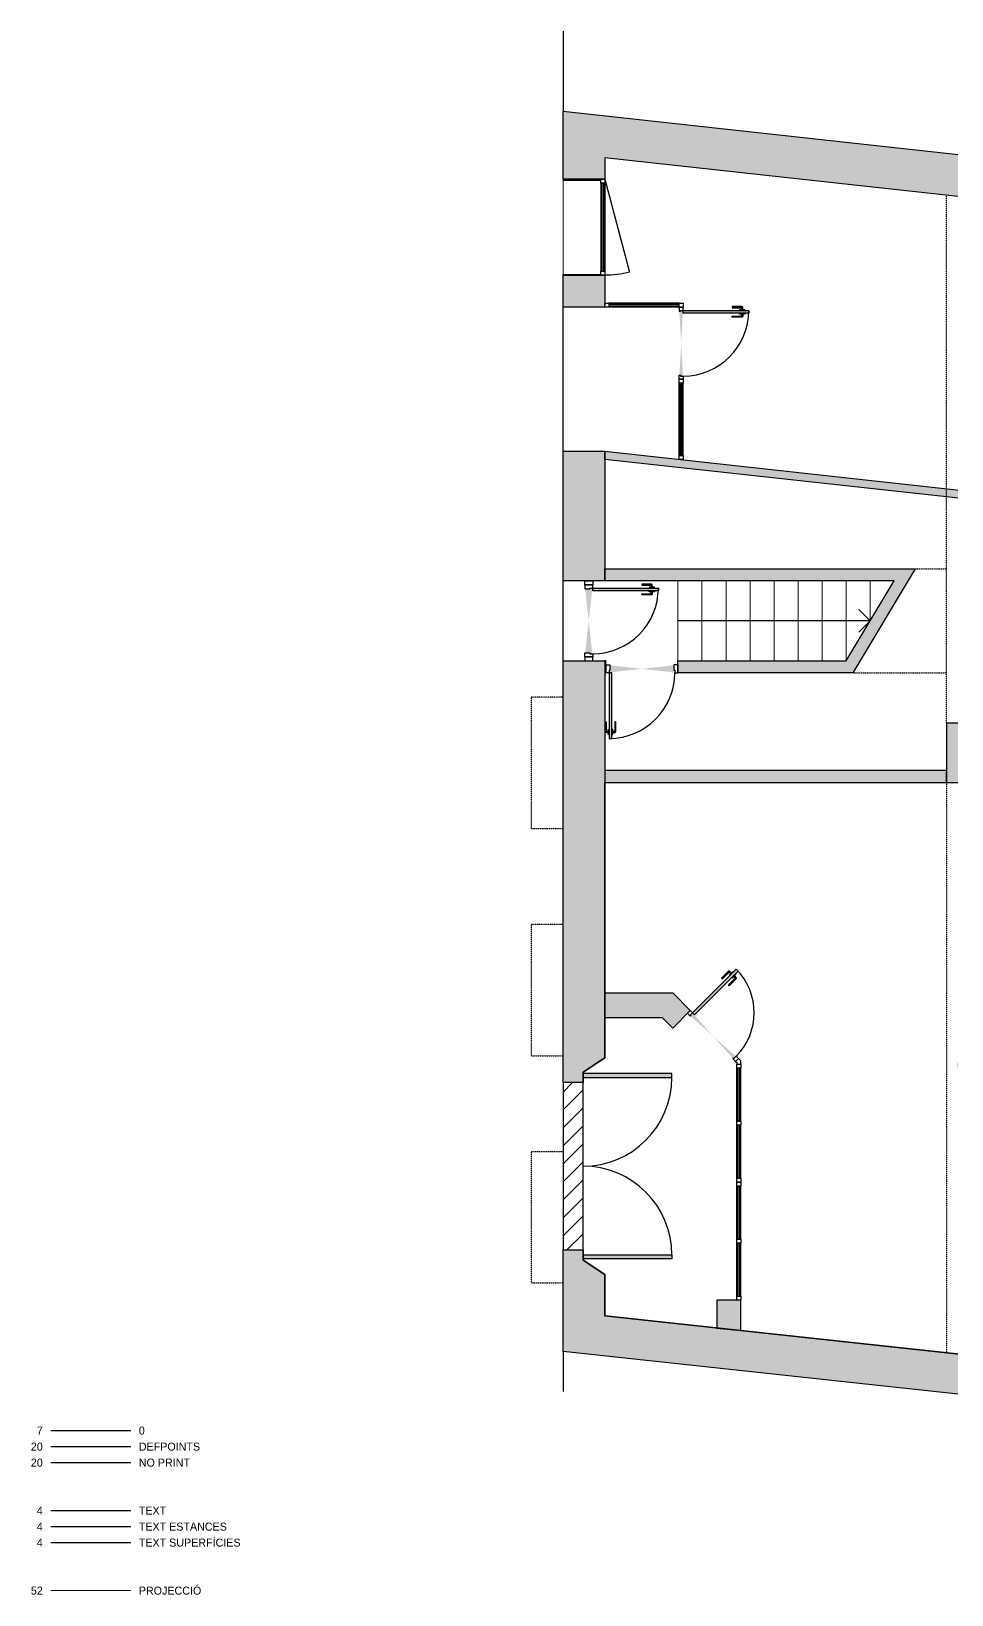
# Model space of a CAD drawing. Extents: x -50 to 69572, y -29139 to 50177.
# Drawn here: x 2551 to 14050, y 30635 to 50177 of the extents above; entities that cross this region are included whole.
import ezdxf

# ---------------------------------------------------------------- set-up
doc = ezdxf.new("R2010")
doc.units = 0
doc.set_wipeout_variables(frame=1)
doc.linetypes.add('ACAD_ISO03W100', pattern=[30, 12, -18])
doc.layers.get('DEFPOINTS').update_dxf_attribs({"color": 20})
for name, color, linetype in [('AUXILIAR', 142, 'Continuous'), ('DISCONTINUA', 52, 'ACAD_ISO03W100'), ('DIVISÒRIES', 5, 'Continuous'), ('ENDERROCS', 40, 'Continuous'), ('FUSTERIES', 144, 'Continuous'), ('H SECCIÓ', 253, 'Continuous'), ('PARETS', 6, 'Continuous'), ('PAVIMENTS', 171, 'Continuous'), ('PORTES', 144, 'Continuous'), ('TEXT', 4, 'Continuous'), ('TEXT ESTANCES', 4, 'Continuous'), ('TEXT SUPERFÍCIES', 4, 'Continuous')]:
    doc.layers.add(name, color=color, linetype=linetype)
doc.layers.add('H FUSTERIES', color=7, linetype='Continuous', true_color=0xffffff)
doc.layers.add('H MOBILIARI', color=7, linetype='Continuous', true_color=0xffffff)
doc.layers.add('NO PRINT', color=20, linetype='Continuous', plot=False)
doc.layers.add('SUPERFÍCIES ÚTILS', color=2, linetype='Continuous', plot=False)
doc.layers.add('PROJECCIÓ', color=52, linetype='Continuous', lineweight=13)
doc.styles.add('ARIAL', font='')
doc.styles.get('ARIAL').set_extended_font_data('Century Gothic')

# ---------------------------------------------------------------- blocks, each defined once
blk = doc.blocks.new('*U19')
at = {"layer": 'H MOBILIARI', "transparency": 33554687}
h = blk.add_hatch(color=256, dxfattribs=at)
h.dxf.hatch_style = 1
h.paths.add_polyline_path([(0, 0), (1.11, 0), (1.11, 0.05), (0, 0.05)])
blk.add_lwpolyline([(0, 0), (1.11, 0), (1.11, 0.05), (0, 0.05)], close=True)
blk = doc.blocks.new('Pany de Porta')
at = {"layer": 'H MOBILIARI', "transparency": 33554687}
h = blk.add_hatch(color=256, dxfattribs=at)
h.dxf.hatch_style = 1
h.paths.add_polyline_path([(0.01, 0.029), (0, 0.029), (0, -0.035), (0.01, -0.035)])
h.paths.add_polyline_path([(0.035, 0.004), (0.01, 0.004), (0.01, -0.01), (0.035, -0.01), (0.035, -0.128), (0.05, -0.128), (0.05, -0.01, 0.414214)])
at = {"ltscale": 0.3}
blk.add_lwpolyline([(0, 0.029), (0.01, 0.029), (0.01, -0.035), (0, -0.035)], dxfattribs=at)
blk.add_lwpolyline([(0.01, 0.004), (0.035, 0.004, -0.414214), (0.05, -0.01), (0.05, -0.128), (0.035, -0.128), (0.035, -0.01), (0.01, -0.01)], format="xyb", dxfattribs=at)
blk = doc.blocks.new('*U20')
at = {"layer": 'H MOBILIARI', "transparency": 33554687}
h = blk.add_hatch(color=256, dxfattribs=at)
h.dxf.hatch_style = 1
h.paths.add_polyline_path([(0.075, 0), (0.04, 0), (0.04, 0.77), (0.075, 0.77)])
h.paths.add_polyline_path([(0, 0), (0, -0.05), (0.05, -0.05), (0.05, -0.035), (0.04, -0.035), (0.04, 0)], flags=17)
h.paths.add_polyline_path([(0.85, 0), (0.85, -0.05), (0.8, -0.05), (0.8, -0.035), (0.81, -0.035), (0.81, 0)], flags=17)
edge = h.paths.add_edge_path()
edge.add_line((0, -0.05), (0, 0))
edge.add_line((0.85, -0.05), (0.85, 0))
at = {"layer": 'NO PRINT'}
for p, q in [((0, -0.05), (0, 0)), ((0.85, -0.05), (0.85, 0))]:
    blk.add_line(p, q, dxfattribs=at)
at = {"layer": 'PORTES'}
for points in [[(0.075, 0), (0.04, 0), (0.04, 0.77), (0.075, 0.77)], [(0, 0), (0, -0.05), (0.05, -0.05), (0.05, -0.035), (0.04, -0.035), (0.04, 0)], [(0.85, 0), (0.85, -0.05), (0.8, -0.05), (0.8, -0.035), (0.81, -0.035), (0.81, 0)]]:
    blk.add_lwpolyline(points, close=True, dxfattribs=at)
at = {"layer": 'PORTES', "color": 151}
blk.add_arc((0.04, 0), 0.77, 0, 90, dxfattribs=at)
at = {"layer": 'PORTES', "color": 151, "xscale": -1, "rotation": 2.07414085906521e-08}
blk.add_blockref('Pany de Porta', (0.04, 0.691), dxfattribs=at)
at = {"layer": 'PORTES', "color": 151}
blk.add_blockref('Pany de Porta', (0.075, 0.691), dxfattribs=at)
blk = doc.blocks.new('*U26')
blk.add_wipeout([(0, 0.52), (0, 0), (1.2, 0), (1.2, 0.52)]).dxf.layer = 'H FUSTERIES'
blk.add_wipeout([(0, 0.52), (0.01, 0.52), (0.01, 0.05), (1.19, 0.05), (1.19, 0.52), (1.2, 0.52), (1.2, 0), (0, 0)]).dxf.layer = 'H FUSTERIES'
for points in [[(0, 0), (0, 0.52)], [(1.2, 0), (1.2, 0.52)]]:
    blk.add_lwpolyline(points)
at = {"layer": 'FUSTERIES'}
for points in [[(0, 0.52), (0.01, 0.52), (0.01, 0.05)], [(1.2, 0.52), (1.19, 0.52), (1.19, 0.05)], [(0.05, 0.035), (1.15, 0.035)], [(0.05, 0.015), (1.15, 0.015)]]:
    blk.add_lwpolyline(points, dxfattribs=at)
for points in [[(0, 0), (0.05, 0), (0.05, 0.05), (0, 0.05)], [(1.15, 0), (1.2, 0), (1.2, 0.05), (1.15, 0.05)]]:
    blk.add_lwpolyline(points, close=True, dxfattribs=at)
at = {"layer": 'FUSTERIES', "color": 151}
for points in [[(0, 0), (1.159, -0.311)], [(0.05, 0.05), (1.15, 0.05)], [(0.05, 0), (1.15, 0)]]:
    blk.add_lwpolyline(points, dxfattribs=at)
blk.add_arc((0, 0), 1.2, 345, 360, dxfattribs=at)
at = {"layer": 'PROJECCIÓ'}
for points in [[(0.01, 0.52), (1.19, 0.52)], [(0, 0), (1.2, 0)]]:
    blk.add_lwpolyline(points, dxfattribs=at)
blk = doc.blocks.new('*U28')
at = {"layer": 'H MOBILIARI', "transparency": 33554687}
h = blk.add_hatch(color=256, dxfattribs=at)
h.dxf.hatch_style = 1
h.paths.add_polyline_path([(0.075, 0), (0.04, 0), (0.04, 0.82), (0.075, 0.82)])
h.paths.add_polyline_path([(0, 0), (0, -0.05), (0.05, -0.05), (0.05, -0.035), (0.04, -0.035), (0.04, 0)], flags=17)
h.paths.add_polyline_path([(0.9, 0), (0.9, -0.05), (0.85, -0.05), (0.85, -0.035), (0.86, -0.035), (0.86, 0)], flags=17)
edge = h.paths.add_edge_path()
edge.add_line((0, -0.05), (0, 0))
edge.add_line((0.9, -0.05), (0.9, 0))
at = {"layer": 'NO PRINT'}
for p, q in [((0, -0.05), (0, 0)), ((0.9, -0.05), (0.9, 0))]:
    blk.add_line(p, q, dxfattribs=at)
at = {"layer": 'PORTES'}
for points in [[(0.075, 0), (0.04, 0), (0.04, 0.82), (0.075, 0.82)], [(0, 0), (0, -0.05), (0.05, -0.05), (0.05, -0.035), (0.04, -0.035), (0.04, 0)], [(0.9, 0), (0.9, -0.05), (0.85, -0.05), (0.85, -0.035), (0.86, -0.035), (0.86, 0)]]:
    blk.add_lwpolyline(points, close=True, dxfattribs=at)
at = {"layer": 'PORTES', "color": 151}
blk.add_arc((0.04, 0), 0.82, 0, 90, dxfattribs=at)
at = {"layer": 'PORTES', "color": 151, "xscale": -1, "rotation": 2.07414085906521e-08}
blk.add_blockref('Pany de Porta', (0.04, 0.741), dxfattribs=at)
at = {"layer": 'PORTES', "color": 151}
blk.add_blockref('Pany de Porta', (0.075, 0.741), dxfattribs=at)
blk = doc.blocks.new('*U27')
blk.add_wipeout([(-0.05, 0.98), (0, 0.98), (0, 0), (-0.05, 0)]).dxf.layer = 'H FUSTERIES'
at = {"layer": 'FUSTERIES'}
for points in [[(0, 0.98), (0, 0.93), (-0.05, 0.93), (-0.05, 0.98)], [(0, 0.05), (0, 0), (-0.05, 0), (-0.05, 0.05)]]:
    blk.add_lwpolyline(points, close=True, dxfattribs=at)
at = {"layer": 'FUSTERIES', "color": 151}
for points in [[(-0.05, 0.93), (-0.05, 0.05)], [(0, 0.93), (0, 0.05)]]:
    blk.add_lwpolyline(points, dxfattribs=at)
at = {"layer": 'FUSTERIES'}
for points in [[(-0.035, 0.93), (-0.035, 0.05)], [(-0.015, 0.93), (-0.015, 0.05)]]:
    blk.add_lwpolyline(points, dxfattribs=at)
at = {"layer": 'PROJECCIÓ'}
blk.add_lwpolyline([(0, 0.98), (0, 0)], dxfattribs=at)
blk = doc.blocks.new('*U31')
blk.add_wipeout([(1.002, 0.05), (1.002, 0), (0, 0), (0, 0.05)]).dxf.layer = 'H FUSTERIES'
at = {"layer": 'FUSTERIES'}
for points in [[(0.05, 0), (0, 0), (0, 0.05), (0.05, 0.05)], [(1.002, 0), (0.952, 0), (0.952, 0.05), (1.002, 0.05)]]:
    blk.add_lwpolyline(points, close=True, dxfattribs=at)
at = {"layer": 'FUSTERIES', "color": 151}
for points in [[(0.952, 0.05), (0.05, 0.05)], [(0.952, 0), (0.05, 0)]]:
    blk.add_lwpolyline(points, dxfattribs=at)
at = {"layer": 'FUSTERIES'}
for points in [[(0.952, 0.035), (0.05, 0.035)], [(0.952, 0.015), (0.05, 0.015)]]:
    blk.add_lwpolyline(points, dxfattribs=at)
at = {"layer": 'PROJECCIÓ'}
blk.add_lwpolyline([(1.002, 0), (0, 0)], dxfattribs=at)
blk = doc.blocks.new('*U29')
at = {"layer": 'H MOBILIARI', "transparency": 33554687}
h = blk.add_hatch(color=256, dxfattribs=at)
h.dxf.hatch_style = 1
h.paths.add_polyline_path([(-0.075, 0), (-0.04, 0), (-0.04, 0.82), (-0.075, 0.82)])
h.paths.add_polyline_path([(0, 0), (0, -0.1), (-0.05, -0.1), (-0.05, -0.035), (-0.04, -0.035), (-0.04, 0)])
h.paths.add_polyline_path([(-0.9, 0), (-0.9, -0.1), (-0.85, -0.1), (-0.85, -0.035), (-0.86, -0.035), (-0.86, 0)])
edge = h.paths.add_edge_path()
edge.add_line((0, -0.1), (0, 0))
edge.add_line((-0.9, -0.1), (-0.9, 0))
at = {"layer": 'NO PRINT'}
for p, q in [((-0.9, -0.1), (-0.9, 0)), ((0, -0.1), (0, 0))]:
    blk.add_line(p, q, dxfattribs=at)
at = {"layer": 'PORTES'}
for points in [[(-0.075, 0), (-0.04, 0), (-0.04, 0.82), (-0.075, 0.82)], [(-0.9, 0), (-0.9, -0.1), (-0.85, -0.1), (-0.85, -0.035), (-0.86, -0.035), (-0.86, 0)], [(0, 0), (0, -0.1), (-0.05, -0.1), (-0.05, -0.035), (-0.04, -0.035), (-0.04, 0)]]:
    blk.add_lwpolyline(points, close=True, dxfattribs=at)
at = {"layer": 'PORTES', "color": 151}
blk.add_arc((-0.04, 0), 0.82, 90, 180, dxfattribs=at)
at = {"layer": 'PORTES', "color": 151, "xscale": -1}
blk.add_blockref('Pany de Porta', (-0.075, 0.741), dxfattribs=at)
at = {"layer": 'PORTES', "color": 151}
blk.add_blockref('Pany de Porta', (-0.04, 0.741), dxfattribs=at)
blk = doc.blocks.new('*U36')
at = {"layer": 'H MOBILIARI', "transparency": 33554687}
h = blk.add_hatch(color=256, dxfattribs=at)
h.dxf.hatch_style = 1
h.paths.add_polyline_path([(0.075, 0), (0.04, 0), (0.04, 0.82), (0.075, 0.82)])
h.paths.add_polyline_path([(0, 0), (0, -0.1), (0.05, -0.1), (0.05, -0.035), (0.04, -0.035), (0.04, 0)], flags=17)
h.paths.add_polyline_path([(0.9, 0), (0.9, -0.1), (0.85, -0.1), (0.85, -0.035), (0.86, -0.035), (0.86, 0)], flags=17)
edge = h.paths.add_edge_path()
edge.add_line((0, -0.1), (0, 0))
edge.add_line((0.9, -0.1), (0.9, 0))
at = {"layer": 'NO PRINT'}
for p, q in [((0, -0.1), (0, 0)), ((0.9, -0.1), (0.9, 0))]:
    blk.add_line(p, q, dxfattribs=at)
at = {"layer": 'PORTES'}
for points in [[(0.075, 0), (0.04, 0), (0.04, 0.82), (0.075, 0.82)], [(0, 0), (0, -0.1), (0.05, -0.1), (0.05, -0.035), (0.04, -0.035), (0.04, 0)], [(0.9, 0), (0.9, -0.1), (0.85, -0.1), (0.85, -0.035), (0.86, -0.035), (0.86, 0)]]:
    blk.add_lwpolyline(points, close=True, dxfattribs=at)
at = {"layer": 'PORTES', "color": 151}
blk.add_arc((0.04, 0), 0.82, 0, 90, dxfattribs=at)
at = {"layer": 'PORTES', "color": 151, "xscale": -1}
blk.add_blockref('Pany de Porta', (0.04, 0.741), dxfattribs=at)
at = {"layer": 'PORTES', "color": 151}
blk.add_blockref('Pany de Porta', (0.075, 0.741), dxfattribs=at)
blk = doc.blocks.new('*U35')
for q in [(-0.141, 2.259), (0, 0), (0.141, 2.259)]:
    blk.add_line((0, 2.4), q)
blk = doc.blocks.new('*U84')
blk.add_wipeout([(0.7625, 0.05), (0.7625, 0), (0, 0), (0, 0.05)]).dxf.layer = 'H FUSTERIES'
at = {"layer": 'FUSTERIES'}
for points in [[(0.05, 0), (0, 0), (0, 0.05), (0.05, 0.05)], [(0.7625, 0), (0.7125, 0), (0.7125, 0.05), (0.7625, 0.05)]]:
    blk.add_lwpolyline(points, close=True, dxfattribs=at)
at = {"layer": 'FUSTERIES', "color": 151}
for points in [[(0.7125, 0.05), (0.05, 0.05)], [(0.7125, 0), (0.05, 0)]]:
    blk.add_lwpolyline(points, dxfattribs=at)
at = {"layer": 'FUSTERIES'}
for points in [[(0.7125, 0.035), (0.05, 0.035)], [(0.7125, 0.015), (0.05, 0.015)]]:
    blk.add_lwpolyline(points, dxfattribs=at)
at = {"layer": 'PROJECCIÓ'}
blk.add_lwpolyline([(0.7625, 0), (0, 0)], dxfattribs=at)

msp = doc.modelspace()

# ---------------------------------------------------------------- hatches: boundary and pattern name
at = {"layer": 'ENDERROCS', "transparency": 33554687}
h = msp.add_hatch(dxfattribs=at)
h.set_pattern_fill('ANSI31', color=256, scale=50)
h.set_pattern_definition([(45, (6055.22, 9981.3), (-112.2532, 112.2532), [])])
h.paths.add_polyline_path([(9194.8104, 37036.6691), (9444.8104, 37036.6691), (9444.8104, 34946.6691), (9194.8104, 34946.6691)])

# ---------------------------------------------------------------- linework, layer by layer
at = {"ltscale": 0.005}
msp.add_lwpolyline([(2794.8104, 32686.6691), (3794.8104, 32686.6691)], dxfattribs=at)
msp.add_lwpolyline([(2794.8104, 32686.6691), (3794.8104, 32686.6691)], dxfattribs=at)
at = {"layer": 'DEFPOINTS', "ltscale": 0.005}
msp.add_lwpolyline([(2794.8104, 32486.6691), (3794.8104, 32486.6691)], dxfattribs=at)
at = {"layer": 'DISCONTINUA', "ltscale": 0.005}
for points in [[(13984.8104, 41526.6691), (13984.8104, 48128.10161)], [(13595.03842, 43457.25895), (13984.8104, 43457.25895)], [(12815.03842, 42157.25895), (13984.8104, 42157.25895)], [(9194.8104, 41851.96402), (8794.8104, 41851.96402), (8794.8104, 40211.96402), (9194.8104, 40211.96402)], [(13984.8104, 40786.6691), (13984.8104, 33658.7657)], [(9194.8104, 39011.96402), (8794.8104, 39011.96402), (8794.8104, 37371.96402), (9194.8104, 37371.96402)], [(9194.8104, 36171.96402), (8794.8104, 36171.96402), (8794.8104, 34531.96402), (9194.8104, 34531.96402)]]:
    msp.add_lwpolyline(points, dxfattribs=at)
at = {"layer": 'DIVISÒRIES'}
for points in [[(9714.8104, 43457.25895), (13595.03842, 43457.25895), (12815.03842, 42157.25895), (10630.10986, 42157.25895), (10630.10986, 42307.25895), (12730.10986, 42307.25895), (13330.10986, 43307.25895), (9714.8104, 43307.25895)], [(9714.8104, 42307.25895), (9714.8104, 42157.25895), (9730.10986, 42157.25895), (9730.10986, 42307.25895)], [(9714.8104, 40786.6691), (13984.8104, 40786.6691), (13984.8104, 40936.6691), (9714.8104, 40936.6691)], [(9714.8104, 38156.6691), (10564.8104, 38156.6691), (10784.0135, 37937.466), (10564.8104, 37718.2629), (10436.4042, 37846.6691), (9714.8104, 37846.6691)]]:
    msp.add_lwpolyline(points, close=True, dxfattribs=at)
at = {"layer": 'NO PRINT'}
msp.add_lwpolyline([(2794.8104, 32286.6691), (3794.8104, 32286.6691)], dxfattribs=at)
at = {"layer": 'PARETS'}
for points in [[(9194.8104, 50176.5742), (9194.8104, 49176.5742)], [(9194.8104, 33673.5779), (9194.8104, 33173.5779)]]:
    msp.add_lwpolyline(points, dxfattribs=at)
for points in [[(9714.8104, 44926.6691), (9714.8104, 43307.25895), (9194.8104, 43307.25895), (9194.8104, 44926.6691)], [(9194.8104, 42307.25895), (9714.8104, 42307.25895), (9714.8104, 37346.6691), (9444.8104, 37166.6691), (9444.8104, 37036.6691), (9194.8104, 37036.6691)], [(13984.8104, 41526.6691), (13984.8104, 40786.6691), (14404.8104, 40786.6691), (14404.8104, 41526.6691)]]:
    msp.add_lwpolyline(points, close=True, dxfattribs=at)
at = {"layer": 'PAVIMENTS'}
for points in [[(9194.8104, 44926.6691), (9194.8104, 46726.6691)], [(9194.8104, 42307.25895), (9194.8104, 43307.25895)], [(9194.8104, 37036.6691), (9194.8104, 34946.6691)], [(9444.8104, 34946.6691), (9444.8104, 37036.6691)]]:
    msp.add_lwpolyline(points, dxfattribs=at)
at = {"layer": 'PORTES'}
for points in [[(9464.8104, 43257.25895), (9464.8104, 43307.25895), (9564.8104, 43307.25895), (9564.8104, 43257.25895)], [(9464.8104, 42357.25895), (9464.8104, 42307.25895), (9564.8104, 42307.25895), (9564.8104, 42357.25895)]]:
    msp.add_lwpolyline(points, close=True, dxfattribs=at)
at = {"layer": 'PORTES', "color": 151}
for centre, start, end in [((9444.8104, 37101.6691), 270, 0), ((9444.8104, 34881.6691), 0, 90)]:
    msp.add_arc(centre, 1110, start, end, dxfattribs=at)
at = {"layer": 'PROJECCIÓ'}
for points in [[(10630.10986, 42307.25895), (10630.10986, 43307.25895)], [(10930.10986, 42307.25895), (10930.10986, 43307.25895)], [(11230.10986, 42307.25895), (11230.10986, 43307.25895)], [(11530.10986, 42307.25895), (11530.10986, 43307.25895)], [(11830.10986, 42307.25895), (11830.10986, 43307.25895)], [(12130.10986, 42307.25895), (12130.10986, 43307.25895)], [(12430.10986, 42307.25895), (12430.10986, 43307.25895)], [(12730.10986, 42307.25895), (12730.10986, 43307.25895)], [(13030.10986, 42807.25895), (13030.10986, 43307.25895)], [(2794.8104, 30686.6691), (3794.8104, 30686.6691)]]:
    msp.add_lwpolyline(points, dxfattribs=at)
at = {"layer": 'SUPERFÍCIES ÚTILS'}
msp.add_lwpolyline([(9714.8104, 40786.6691), (18714.8104, 40786.6691), (18714.8104, 35486.6691), (19274.8104, 35486.6691), (19274.8104, 40786.6691), (23124.8104, 40786.6691), (23124.8104, 36456.89916), (24134.8104, 36456.89916), (24134.8104, 32561.70904), (9714.8104, 34120.28609), (9714.8104, 34636.6691), (9444.8104, 34816.6691), (9444.8104, 37166.6691), (9714.8104, 37346.6691)], close=True, dxfattribs=at)
at = {"layer": 'TEXT'}
msp.add_lwpolyline([(2794.8104, 31686.6691), (3794.8104, 31686.6691)], dxfattribs=at)
at = {"layer": 'TEXT ESTANCES'}
msp.add_lwpolyline([(2794.8104, 31486.6691), (3794.8104, 31486.6691)], dxfattribs=at)
at = {"layer": 'TEXT SUPERFÍCIES'}
msp.add_lwpolyline([(2794.8104, 31286.6691), (3794.8104, 31286.6691)], dxfattribs=at)

# ---------------------------------------------------------------- block references
at = {"layer": 'AUXILIAR', "xscale": 1000, "yscale": 1000, "zscale": 1000, "rotation": 270}
msp.add_blockref('*U35', (10630.10986, 42807.25895), dxfattribs=at)
at = {"layer": 'FUSTERIES', "xscale": -1000, "yscale": 1000, "zscale": 1000, "rotation": 90}
msp.add_blockref('*U26', (9714.8104, 48326.6691), dxfattribs=at)
at = {"layer": 'PORTES', "yscale": 1000, "zscale": 1000}
for name, p, xscale, rotation in [('*U28', (10694.63273, 46726.6691), 1000, 270), ('*U36', (9564.8104, 43257.25895), 1000, 270), ('*U29', (9730.10986, 42157.25895), 1000, 180), ('*U20', (10784.0135, 37937.466), 1000, 314.9999999999914), ('*U19', (9444.8104, 34881.6691), -1000, 180)]:
    msp.add_blockref(name, p, dxfattribs=dict(at, xscale=xscale, rotation=rotation))
at = {"layer": 'PORTES', "xscale": 1000, "yscale": 1000, "zscale": 1000}
msp.add_blockref('*U19', (9444.8104, 37101.6691), dxfattribs=at)

# ---------------------------------------------------------------- texts
at = {"char_height": 100, "line_spacing_factor": 0.9, "style": 'ARIAL'}
for s, width, insert, attachment_point in [('7', 1203.4314571, (2694.8104, 32736.6691), 3), ('0', 1203.4314571, (3894.8104, 32736.6691), 1), ('20', 1203.4314571, (2694.8104, 32536.6691), 3), ('DEFPOINTS', 1203.4314571, (3894.8104, 32536.6691), 1), ('20', 1203.4314571, (2694.8104, 32336.6691), 3), ('NO PRINT', 1203.4314571, (3894.8104, 32336.6691), 1), ('4', 1203.4314571, (2694.8104, 31736.6691), 3), ('TEXT', 1203.4314571, (3894.8104, 31736.6691), 1), ('4', 1203.4314571, (2694.8104, 31536.6691), 3), ('TEXT ESTANCES', 1339.8732283, (3894.8104, 31536.6691), 1), ('4', 1203.4314571, (2694.8104, 31336.6691), 3), ('TEXT SUPERFÍCIES', 1339.8732283, (3894.8104, 31336.6691), 1), ('52', 1203.4314571, (2694.8104, 30736.6691), 3), ('PROJECCIÓ', 1203.4314571, (3894.8104, 30736.6691), 1)]:
    msp.add_mtext_dynamic_manual_height_columns(s, width=width, gutter_width=11250, heights=[0], dxfattribs=dict(at, insert=insert, attachment_point=attachment_point))

# ---------------------------------------------------------------- next in the draw order: block references
at = {"layer": 'FUSTERIES', "xscale": 1000, "yscale": 1000, "zscale": 1000, "rotation": 270}
for name, p in [('*U27', (9714.8104, 46726.6691)), ('*U31', (10644.63273, 45826.6691)), ('*U84', (11364.8104, 37266.6691))]:
    msp.add_blockref(name, p, dxfattribs=at)

# ---------------------------------------------------------------- next in the draw order: linework, layer by layer
at = {"layer": 'DIVISÒRIES'}
msp.add_lwpolyline([(9714.8104, 44926.6691), (14528.03867, 44399.22187), (14517.1456, 44299.81694), (9714.8104, 44826.07048)], close=True, dxfattribs=at)
at = {"layer": 'FUSTERIES'}
msp.add_lwpolyline([(11385.05427, 37336.42524), (11349.69893, 37301.0699), (11364.8104, 37285.95843), (11364.8104, 37266.6691), (11414.8104, 37266.6691), (11414.8104, 37306.6691)], close=True, dxfattribs=at)
at = {"layer": 'PARETS'}
for points in [[(9194.8104, 48326.6691), (9194.8104, 49176.5742), (24654.8104, 47482.42346), (24654.8104, 42987.99746), (23424.8104, 43122.72414), (23424.8104, 40456.6691), (23124.8104, 40456.6691), (23124.8104, 43457.37859), (24134.35521, 43346.79922), (24134.35521, 47015.88564), (9714.8104, 48596.02034), (9714.8104, 48326.6691)], [(9714.8104, 47126.6691), (9714.8104, 46726.6691), (9194.8104, 46726.6691), (9194.8104, 47126.6691)]]:
    msp.add_lwpolyline(points, close=True, dxfattribs=at)

# ---------------------------------------------------------------- next in the draw order: block references
at = {"layer": 'FUSTERIES', "xscale": 1000, "yscale": 1000, "zscale": 1000, "rotation": 270}
msp.add_blockref('*U84', (11364.8104, 36554.1691), dxfattribs=at)

# ---------------------------------------------------------------- next in the draw order: block references
msp.add_blockref('*U84', (11364.8104, 35791.6691), dxfattribs=at)

# ---------------------------------------------------------------- next in the draw order: block references
msp.add_blockref('*U84', (11364.8104, 35079.1691), dxfattribs=at)

# ---------------------------------------------------------------- next in the draw order: hatches: boundary and pattern name
at = {"layer": 'H SECCIÓ', "true_color": 0xb0b0b0, "transparency": 33554687}
h = msp.add_hatch(color=253, dxfattribs=at)
h.dxf.hatch_style = 1
h.paths.add_polyline_path([(9714.8104, 47126.6691), (9714.8104, 46726.6691), (9194.8104, 46726.6691), (9194.8104, 47126.6691)], flags=17)
h.paths.add_polyline_path([(9194.8104, 48326.6691), (9194.8104, 49176.5742), (24654.8104, 47482.42346), (24654.8104, 42987.99746), (23424.8104, 43122.72414), (23424.8104, 40456.6691), (23124.8104, 40456.6691), (23124.8104, 43457.37859), (24134.35521, 43346.79922), (24134.35521, 47015.88564), (9714.8104, 48596.02034), (9714.8104, 48326.6691)])
h.paths.add_polyline_path([(9714.8104, 44926.6691), (9714.8104, 43307.25895), (9194.8104, 43307.25895), (9194.8104, 44926.6691)], flags=17)
h.paths.add_polyline_path([(9194.8104, 42307.25895), (9714.8104, 42307.25895), (9714.8104, 37346.6691), (9444.8104, 37166.6691), (9444.8104, 37036.6691), (9194.8104, 37036.6691)])
h.paths.add_polyline_path([(14400.79161, 33110.89254), (9194.8104, 33673.5779), (9194.8104, 34946.6691), (9444.8104, 34946.6691), (9444.8104, 34816.6691), (9714.8104, 34636.6691), (9714.8104, 34120.28609), (14454.52088, 33607.99733)])
h.paths.add_polyline_path([(15295.58022, 33014.17985), (15349.30949, 33511.28464), (24134.8104, 32561.70904), (24134.8104, 36456.89916), (24079.8104, 36456.89916), (24079.8104, 36756.89916), (24654.8104, 36756.89916), (24654.8104, 32002.59307)])
edge = h.paths.add_edge_path()
edge.add_arc((14194.8104, 37256.6691), 80, 0, 360)
h.paths.add_polyline_path([(13984.8104, 41526.6691), (13984.8104, 40786.6691), (14404.8104, 40786.6691), (14404.8104, 41526.6691)], flags=17)
h.paths.add_polyline_path([(18714.8104, 43940.42304), (18714.8104, 35486.6691), (19274.8104, 35486.6691), (19274.8104, 43879.08406)])
h.paths.add_polyline_path([(23424.8104, 39256.6691), (23124.8104, 39256.6691), (23124.8104, 36456.89916), (23479.8104, 36456.89916), (23479.8104, 36756.89916), (23424.8104, 36756.89916)])
at = {"layer": 'H SECCIÓ', "true_color": 0xd6d6d6, "transparency": 33554687}
h = msp.add_hatch(color=254, dxfattribs=at)
h.dxf.hatch_style = 1
h.paths.add_polyline_path([(15411.77249, 44201.61953), (15422.68308, 44301.1842), (18714.8104, 43940.42353), (18714.8104, 43839.8249)])
h.paths.add_polyline_path([(20279.45955, 43668.44284), (23124.8104, 43357.37859), (23124.8104, 43457.37859), (20290.34782, 43767.8483)])
h.paths.add_polyline_path([(19274.8104, 43778.48597), (19384.8104, 43766.43724), (19395.69867, 43865.8427), (19274.8104, 43879.08406)])
h.paths.add_polyline_path([(18714.8104, 37966.6691), (16824.8104, 37966.6691), (16824.8104, 38016.6691), (18714.8104, 38016.6691)])
h.paths.add_polyline_path([(18714.8104, 35726.6691), (18714.8104, 35776.6691), (18614.8104, 35776.6691), (18614.8104, 35726.6691)])
h.paths.add_polyline_path([(22361.4672, 35906.89916), (22358.94044, 36456.89916), (23124.8104, 36456.89916), (23124.8104, 36506.6691), (20754.8104, 36506.6691), (20754.8104, 36756.6691), (20704.8104, 36756.6691), (20704.8104, 36506.6691), (20166.67241, 36506.6691), (20206.42204, 35705.11313), (20256.36067, 35707.58962), (20219.21338, 36456.6691), (22308.94097, 36456.6691), (22311.47052, 35906.89916)])
h.paths.add_polyline_path([(21639.8104, 37756.6691), (20084.8104, 37756.6691), (20084.8104, 37706.6691), (20704.8104, 37706.6691), (20704.8104, 37456.6691), (20754.8104, 37456.6691), (20754.8104, 37706.6691), (21639.8104, 37706.6691)])
h.paths.add_polyline_path([(19284.8104, 37706.6691), (19284.8104, 37756.6691), (19384.8104, 37756.6691), (19384.8104, 37706.6691)])
h.paths.add_polyline_path([(20315.38743, 33507.8133), (20341.97582, 32971.65529), (20392.30703, 32966.21527), (20365.32606, 33510.28979)])
h.paths.add_polyline_path([(22314.46124, 35256.89916), (22325.96253, 32757.21728), (22375.962, 32751.81312), (22364.45337, 35256.89916)])
h.paths.add_polyline_path([(22239.8104, 37706.6691), (23124.8104, 37706.6691), (23124.8104, 37756.6691), (22239.8104, 37756.6691)])
h.paths.add_polyline_path([(9714.8104, 38156.6691), (10564.8104, 38156.6691), (10784.0135, 37937.466), (10564.8104, 37718.2629), (10436.4042, 37846.6691), (9714.8104, 37846.6691)])
h.paths.add_polyline_path([(11414.8104, 33936.54261), (11414.8104, 34316.6691), (11114.8104, 34316.6691), (11114.8104, 33968.96793)])
h.paths.add_polyline_path([(9714.8104, 44926.6691), (14528.03867, 44399.22187), (14517.1456, 44299.81694), (9714.8104, 44826.07048)])
h.paths.add_polyline_path([(19274.8104, 40786.6691), (23124.8104, 40786.6691), (23124.8104, 40936.6691), (19274.8104, 40936.6691)])
h.paths.add_polyline_path([(14404.8104, 40786.6691), (18714.8104, 40786.6691), (18714.8104, 40936.6691), (14404.8104, 40936.6691)])
h.paths.add_polyline_path([(9714.8104, 40786.6691), (13984.8104, 40786.6691), (13984.8104, 40936.6691), (9714.8104, 40936.6691)])
h.paths.add_polyline_path([(14400.79161, 33110.89254), (15295.58022, 33014.17985), (15311.699, 33163.31129), (14416.91039, 33260.02398)])
h.paths.add_polyline_path([(9714.8104, 43457.25895), (13595.03842, 43457.25895), (12815.03842, 42157.25895), (10630.10986, 42157.25895), (10630.10986, 42307.25895), (12730.10986, 42307.25895), (13330.10986, 43307.25895), (9714.8104, 43307.25895)])
h.paths.add_polyline_path([(9714.8104, 42307.25895), (9714.8104, 42157.25895), (9730.10986, 42157.25895), (9730.10986, 42307.25895)], flags=17)
h.paths.add_polyline_path([(17914.8104, 35776.6691), (16824.8104, 35776.6691), (16824.8104, 35726.6691), (17914.8104, 35726.6691)])

# ---------------------------------------------------------------- next in the draw order: linework, layer by layer
at = {"layer": 'DIVISÒRIES'}
msp.add_lwpolyline([(11414.8104, 33936.54261), (11414.8104, 34316.6691), (11114.8104, 34316.6691), (11114.8104, 33968.96793)], close=True, dxfattribs=at)
at = {"layer": 'PARETS'}
msp.add_lwpolyline([(14400.79161, 33110.89254), (9194.8104, 33673.5779), (9194.8104, 34946.6691), (9444.8104, 34946.6691), (9444.8104, 34816.6691), (9714.8104, 34636.6691), (9714.8104, 34120.28609), (14454.52088, 33607.99733)], close=True, dxfattribs=at)

doc.saveas('drawing.dxf')
